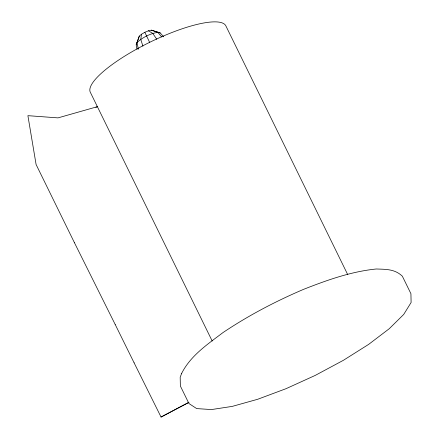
<?xml version="1.0" encoding="UTF-8"?>
<svg xmlns="http://www.w3.org/2000/svg" width="439" height="439" viewBox="0 0 439 439"><rect width="100%" height="100%" fill="white"/><g stroke="black" fill="none" stroke-linecap="round" stroke-linejoin="round"><path stroke-width="0.66" d="M163.659 36.827L160.224 32.952L151.323 30.159L148.431 30.801L144.837 32.294L141.495 34.231L140.765 39.356L142.911 46.161M137.028 49.305L136.189 44.844L139.306 36.102L141.495 34.231M139.306 36.102L136.189 44.844M134.098 362.806L161.053 417.05L188.88 402.327M161.053 417.05L188.902 402.365M95.845 107.335L97.738 106.578L58.014 117.882L27.898 115.666L36.091 164.504L74.471 242.767M160.224 32.952L151.323 30.159M148.431 30.801L152.777 33.413L156.783 39.296M161.695 36.969L157.782 32.299C150.083 33.688 142.708 37.26 136.973 42.594L138.389 49.234M74.454 242.734L115.21 324.52M115.194 324.487L134.12 362.839M347.732 274.655L225.739 25.632A75.47 18.767 -26.1 0 0 148.783 42.764A75.47 18.767 -26.1 0 0 90.467 92.558L212.185 341.015M149.595 42.281L144.837 32.294M181.669 373.353L180.188 377.211L180.363 386.018L188.94 403.523L196.677 408.588L211.455 409.565L232.264 406.388L257.682 399.276L285.981 388.707L315.229 375.411L343.435 360.282L368.678 344.363L389.234 328.729L403.704 314.45L411.102 302.504L410.926 293.696L402.349 276.191C394.754 268.981 386.172 269.354 376.283 268.992C351.074 271.543 327.071 280.104 303.64 289.323C275.544 301.313 248.414 315.526 223.028 332.553C207.625 344.236 190.608 355.59 181.669 373.353"/></g></svg>
